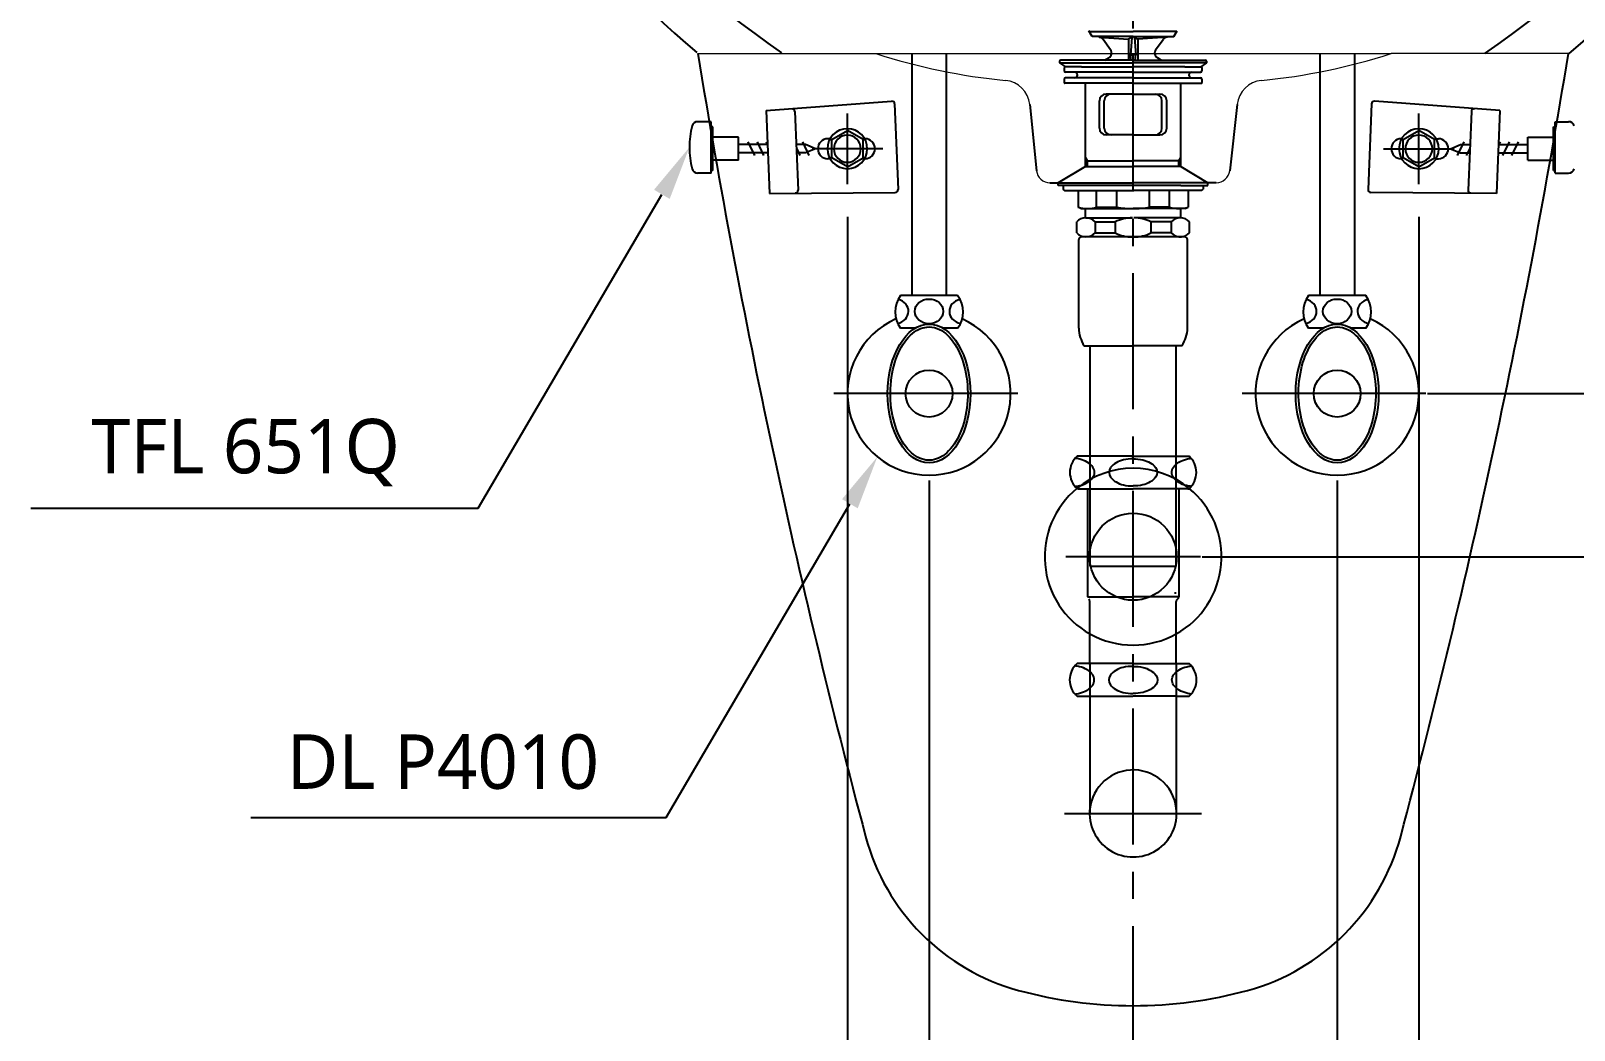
# Model space of a CAD drawing. Extents: x 5203 to 11604, y 0 to 2100.
# Drawn here: x 5998 to 6565, y 367 to 734 of the extents above; entities that cross this region are included whole.
import ezdxf

# ---------------------------------------------------------------- set-up
doc = ezdxf.new("R2010")
doc.units = 0
doc.header["$LTSCALE"] = 20
doc.header["$MEASUREMENT"] = 0
doc.linetypes.add('CENTER', pattern=[2, 1.25, -0.25, 0.25, -0.25])
doc.layers.get('0').update_dxf_attribs({"linetype": 'CONTINUOUS'})
doc.layers.get('DEFPOINTS').update_dxf_attribs({"linetype": 'CONTINUOUS'})
for name, color, linetype in [('1', 1, 'CONTINUOUS'), ('3', 3, 'CONTINUOUS'), ('4', 4, 'CONTINUOUS'), ('6', 6, 'CONTINUOUS'), ('7', 7, 'CONTINUOUS'), ('CENTER', 2, 'CENTER')]:
    doc.layers.add(name, color=color, linetype=linetype)
doc.styles.get("Standard").update_dxf_attribs({"font": 'NanumGothic.ttf'})
doc.dimstyles.new('ISO-25', dxfattribs={"dimtxt": 15, "dimasz": 10, "dimexe": 1.25, "dimexo": 0.625, "dimgap": 5, "dimtad": 1, "dimtoh": 1, "dimdec": 0, "dimtxsty": 'Standard', "dimcen": 2.5, "dimadec": 0, "dimazin": 0, "dimtfac": 1, "dimtdec": 0, "dimtmove": 0, "dimatfit": 3, "dimfxl": 0, "dimarcsym": 0})
doc.dimstyles.get("Standard").update_dxf_attribs({"dimtxt": 2.5, "dimasz": 2, "dimexe": 2, "dimexo": 1, "dimgap": 1.5, "dimtad": 1, "dimdec": 0, "dimlfac": 10, "dimrnd": 0.5, "dimzin": 0, "dimdsep": 46, "dimtxsty": 'Standard', "dimcen": 0, "dimclrt": 2, "dimadec": 0, "dimazin": 0, "dimtfac": 1, "dimtdec": 0, "dimtmove": 0, "dimatfit": 3, "dimfxl": 0, "dimtolj": 1, "dimtzin": 0, "dimarcsym": 0})

# ---------------------------------------------------------------- blocks, each defined once
blk = doc.blocks.new('*D20')
at = {"color": 3, "lineweight": -2}
for p, q in [((6327.79, 569.14), (6327.79, 275.93)), ((6477.79, 569.14), (6477.79, 275.93)), ((6457.79, 295.93), (6347.79, 295.93))]:
    blk.add_line(p, q, dxfattribs=at)
at = {"color": 3}
for points in [[(6347.79, 299.26), (6347.79, 292.59), (6327.79, 295.93)], [(6457.79, 299.26), (6457.79, 292.59), (6477.79, 295.93)]]:
    blk.add_solid(points, dxfattribs=at)
at = {"layer": 'DEFPOINTS', "color": 0}
for p in [(6327.79, 569.14), (6477.79, 569.14), (6327.79, 295.93)]:
    blk.add_point(p, dxfattribs=at)
at = {"color": 2, "insert": (6402.79, 316.78), "char_height": 20, "attachment_point": 5}
blk.add_mtext('\\A1;150', dxfattribs=at)
blk = doc.blocks.new('*D22')
at = {"layer": '1', "color": 3, "lineweight": -2}
for p, q in [((6297.79, 666.14), (6297.79, 222.97)), ((6507.79, 666.14), (6507.79, 222.97)), ((6317.79, 242.97), (6487.79, 242.97))]:
    blk.add_line(p, q, dxfattribs=at)
at = {"layer": '1', "color": 3}
for points in [[(6317.79, 246.3), (6317.79, 239.64), (6297.79, 242.97)], [(6487.79, 246.3), (6487.79, 239.64), (6507.79, 242.97)]]:
    blk.add_solid(points, dxfattribs=at)
at = {"layer": 'DEFPOINTS', "color": 0}
for p in [(6297.79, 666.14), (6507.79, 666.14), (6507.79, 242.97)]:
    blk.add_point(p, dxfattribs=at)
at = {"layer": '1', "color": 2, "insert": (6402.79, 263.81), "char_height": 20, "attachment_point": 5}
blk.add_mtext('\\A1;210', dxfattribs=at)
blk = doc.blocks.new('*D33')
at = {"layer": '1', "color": 3, "linetype": 'ByBlock', "lineweight": -2}
for p, q in [((6655.72, 868.64), (6825.91, 868.64)), ((6824.66, 853.64), (6824.66, 742.59)), ((6824.66, 616.14), (6824.66, 712.59)), ((6511.04, 601.14), (6825.91, 601.14))]:
    blk.add_line(p, q, dxfattribs=at)
at = {"layer": '1', "color": 3}
for points in [[(6822.16, 853.64), (6827.16, 853.64), (6824.66, 868.64)], [(6822.16, 616.14), (6827.16, 616.14), (6824.66, 601.14)]]:
    blk.add_solid(points, dxfattribs=at)
at = {"layer": 'DEFPOINTS', "color": 0}
for p in [(6655.09, 868.64), (6510.42, 601.14), (6824.66, 601.14)]:
    blk.add_point(p, dxfattribs=at)
at = {"layer": '1', "color": 2, "insert": (6824.66, 727.59), "char_height": 20, "attachment_point": 5}
blk.add_mtext('270', dxfattribs=at)
blk = doc.blocks.new('*D34')
at = {"layer": '1', "color": 3, "linetype": 'ByBlock', "lineweight": -2}
for p, q in [((6656.34, 868.64), (6892.55, 868.64)), ((6891.3, 853.64), (6891.3, 678.71)), ((6891.3, 556.14), (6891.3, 648.71)), ((6428.19, 541.14), (6892.55, 541.14))]:
    blk.add_line(p, q, dxfattribs=at)
at = {"layer": '1', "color": 3}
for points in [[(6888.8, 853.64), (6893.8, 853.64), (6891.3, 868.64)], [(6888.8, 556.14), (6893.8, 556.14), (6891.3, 541.14)]]:
    blk.add_solid(points, dxfattribs=at)
at = {"layer": 'DEFPOINTS', "color": 0}
for p in [(6655.72, 868.64), (6427.57, 541.14), (6891.3, 541.14)]:
    blk.add_point(p, dxfattribs=at)
at = {"layer": '1', "color": 2, "insert": (6891.3, 663.71), "char_height": 20, "attachment_point": 5}
blk.add_mtext('330', dxfattribs=at)
blk = doc.blocks.new('*D35')
at = {"layer": '1', "color": 3, "linetype": 'ByBlock', "lineweight": -2}
for p, q in [((6511.67, 601.14), (6826.45, 601.14)), ((6825.2, 586.14), (6825.2, 371.03)), ((6825.2, 124.14), (6825.2, 339.26)), ((6571.48, 109.14), (6826.45, 109.14))]:
    blk.add_line(p, q, dxfattribs=at)
at = {"layer": '1', "color": 3}
for points in [[(6822.7, 586.14), (6827.7, 586.14), (6825.2, 601.14)], [(6822.7, 124.14), (6827.7, 124.14), (6825.2, 109.14)]]:
    blk.add_solid(points, dxfattribs=at)
at = {"layer": 'DEFPOINTS', "color": 0}
for p in [(6511.04, 601.14), (6570.86, 109.14), (6825.2, 109.14)]:
    blk.add_point(p, dxfattribs=at)
at = {"layer": '1', "color": 2, "insert": (6825.2, 355.14), "char_height": 20, "attachment_point": 5}
blk.add_mtext('490', dxfattribs=at)
blk = doc.blocks.new('*D36')
at = {"layer": '1', "color": 3, "linetype": 'ByBlock', "lineweight": -2}
for p, q in [((6428.82, 541.14), (6892.55, 541.14)), ((6891.3, 526.14), (6891.3, 449.04)), ((6891.3, 124.14), (6891.3, 417.24)), ((6560.97, 109.14), (6892.55, 109.14))]:
    blk.add_line(p, q, dxfattribs=at)
at = {"layer": '1', "color": 3}
for points in [[(6888.8, 526.14), (6893.8, 526.14), (6891.3, 541.14)], [(6888.8, 124.14), (6893.8, 124.14), (6891.3, 109.14)]]:
    blk.add_solid(points, dxfattribs=at)
at = {"layer": 'DEFPOINTS', "color": 0}
for p in [(6428.19, 541.14), (6560.34, 109.14), (6891.3, 109.14)]:
    blk.add_point(p, dxfattribs=at)
at = {"layer": '1', "color": 2, "insert": (6891.3, 433.14), "char_height": 20, "attachment_point": 5}
blk.add_mtext('430', dxfattribs=at)

msp = doc.modelspace()

# ---------------------------------------------------------------- linework, layer by layer
at = {"color": 0, "linetype": 'Continuous', "lineweight": 0}
for p in [(6242.79006, 726.14283), (6563.09295, 726.14283)]:
    msp.add_line(p, (6497.61166, 726.14283), dxfattribs=at)
at = {"color": 0}
for p, q in [((6364.87438, 707.45776), (6367.27289, 683.06174)), ((6441.00863, 707.45776), (6438.30723, 683.06174)), ((6372.23899, 678.64297), (6382.29006, 678.64297)), ((6382.29006, 678.64297), (6402.79006, 678.64297)), ((6423.29006, 678.64297), (6402.79006, 678.64297)), ((6433.34113, 678.64297), (6423.29006, 678.64297))]:
    msp.add_line(p, q, dxfattribs=at)
at = {"color": 0, "linetype": 'Continuous', "lineweight": 0}
for centre, radius, start, end in [((6377.81976, 941.36601), 226.18133, 252.091991, 264.4413575), ((6428.06325, 941.36601), 226.18133, 275.5586425, 287.908009), ((6354.94218, 706.2953), 10, 6.6755031, 84.4413575), ((6450.94083, 706.2953), 10, 95.5586425, 173.3244969), ((6372.23899, 683.64297), 5, 186.6755031, 270), ((6433.34113, 683.64297), 5, 270, 353.3244969)]:
    msp.add_arc(centre, radius, start, end, dxfattribs=at)
at = {"layer": '1', "color": 3}
for p, q in [((6162.03655, 558.99539), (6229.59235, 674.38035)), ((5997.6725, 558.99539), (6162.03655, 558.99539)), ((6231.14012, 445.27313), (6298.69592, 560.6581)), ((6078.56761, 445.27313), (6231.14012, 445.27313))]:
    msp.add_line(p, q, dxfattribs=at)
for points in [[(6226.71578, 676.06453), (6232.46892, 672.69617), (6239.69743, 691.63977)], [(6295.81936, 562.34228), (6301.57249, 558.97392), (6308.801, 577.91752)]]:
    msp.add_solid(points, dxfattribs=at)
at = {"layer": '3'}
for p, q in [((6387.79006, 732.33724), (6386.55874, 734.46995)), ((6386.67528, 734.2681), (6402.79006, 734.2681)), ((6402.79006, 732.33724), (6387.79006, 732.33724)), ((6390.30534, 732.15295), (6401.04006, 731.45158)), ((6402.79006, 732.33724), (6401.04006, 731.45158)), ((6402.27239, 732.07525), (6401.84006, 725.66737)), ((6418.90485, 734.2681), (6402.79006, 734.2681)), ((6402.79006, 732.33724), (6417.79006, 732.33724)), ((6402.79006, 732.33724), (6404.54006, 731.45158)), ((6403.30774, 732.07525), (6403.74006, 725.66737)), ((6415.27479, 732.15295), (6404.54006, 731.45158)), ((6417.79006, 732.33724), (6419.02138, 734.46995)), ((6394.5154, 727.45795), (6391.7972, 731.31092)), ((6401.04006, 731.45158), (6401.04006, 723.73724)), ((6404.54006, 731.45158), (6404.54006, 723.73724)), ((6411.06473, 727.45795), (6413.78293, 731.31092)), ((6375.79006, 723.33724), (6375.79006, 722.73724)), ((6375.79006, 722.73724), (6377.93229, 721.23724)), ((6375.79006, 722.73724), (6402.79006, 722.73724)), ((6385.49006, 723.73724), (6376.19006, 723.73724)), ((6377.48823, 721.03724), (6377.48823, 719.73724)), ((6383.79006, 721.23724), (6377.68823, 721.23724)), ((6383.79006, 721.23724), (6402.79006, 721.23724)), ((6402.79006, 723.73724), (6385.49006, 723.73724)), ((6392.43364, 723.73724), (6393.88116, 724.57297)), ((6402.04316, 723.73724), (6401.84006, 725.69157)), ((6401.84006, 725.69157), (6402.79006, 725.69157)), ((6403.74006, 725.69157), (6402.79006, 725.69157)), ((6402.79006, 723.73724), (6420.09006, 723.73724)), ((6429.79006, 722.73724), (6402.79006, 722.73724)), ((6421.79007, 721.23724), (6402.79006, 721.23724)), ((6403.53696, 723.73724), (6403.74006, 725.69157)), ((6413.14649, 723.73724), (6411.69897, 724.57297)), ((6420.09006, 723.73724), (6429.39006, 723.73724)), ((6421.79007, 721.23724), (6427.8919, 721.23724)), ((6429.79006, 722.73724), (6427.64784, 721.23724)), ((6428.0919, 721.03724), (6428.0919, 719.73724)), ((6429.79006, 723.33724), (6429.79006, 722.73724)), ((6377.48823, 716.73724), (6377.48823, 715.43724)), ((6402.79006, 715.23724), (6377.68823, 715.23724)), ((6402.79006, 719.23724), (6377.98823, 719.23724)), ((6402.79006, 717.23724), (6377.98823, 717.23724)), ((6385.29006, 684.64283), (6385.29006, 715.23724)), ((6402.79006, 719.23724), (6427.5919, 719.23724)), ((6402.79006, 717.23724), (6427.5919, 717.23724)), ((6402.79006, 715.23724), (6427.8919, 715.23724)), ((6420.29006, 684.64283), (6420.29006, 715.23724)), ((6428.0919, 716.73724), (6428.0919, 715.43724)), ((6402.79006, 711.23724), (6392.91569, 711.23724)), ((6402.79006, 711.23724), (6412.66443, 711.23724)), ((6267.94844, 705.15319), (6314.01097, 708.59124)), ((6267.94844, 705.15319), (6269.202, 674.72901)), ((6278.47305, 704.77207), (6279.65958, 675.97466)), ((6315.13823, 707.58737), (6316.43209, 676.18518)), ((6390.41569, 698.73724), (6390.41569, 708.73724)), ((6392.18346, 698.73724), (6392.18346, 708.73724)), ((6413.39667, 698.73724), (6413.39667, 708.73724)), ((6415.16443, 698.73724), (6415.16443, 708.73724)), ((6490.44189, 707.58737), (6489.14804, 676.18518)), ((6537.63169, 705.15319), (6491.56916, 708.59124)), ((6527.10708, 704.77207), (6525.92054, 675.97466)), ((6537.63169, 705.15319), (6536.37813, 674.72901)), ((6247.67743, 701.08977), (6242.731, 701.08977)), ((6247.67743, 682.18977), (6247.67743, 701.08977)), ((6248.29056, 699.17533), (6247.67743, 699.17533)), ((6248.29056, 695.34283), (6248.29056, 699.17533)), ((6557.28957, 695.34283), (6557.28957, 699.17533)), ((6557.28957, 699.17533), (6557.9027, 699.17533)), ((6557.9027, 682.18977), (6557.9027, 701.08977)), ((6557.9027, 701.08977), (6562.84913, 701.08977)), ((6248.29056, 686.94283), (6248.29056, 695.34283)), ((6257.74056, 695.34283), (6248.29056, 695.34283)), ((6257.74056, 686.94283), (6257.74056, 695.34283)), ((6268.46297, 692.66533), (6257.74056, 692.66533)), ((6261.22582, 693.66533), (6263.66383, 688.62033)), ((6264.55775, 693.66533), (6266.99576, 688.62033)), ((6267.88969, 693.66533), (6268.47136, 692.46167)), ((6282.42336, 692.66533), (6278.97188, 692.66533)), ((6281.21743, 693.66533), (6283.65544, 688.62033)), ((6286.099, 691.14283), (6282.42336, 692.66533)), ((6291.37632, 694.81783), (6290.60047, 694.81783)), ((6304.25047, 694.81783), (6304.10689, 694.81783)), ((6402.79006, 696.23724), (6392.91569, 696.23724)), ((6402.79006, 696.23724), (6412.66443, 696.23724)), ((6501.32966, 694.81783), (6501.47323, 694.81783)), ((6514.20381, 694.81783), (6514.97966, 694.81783)), ((6519.48113, 691.14283), (6523.15677, 692.66533)), ((6524.36269, 693.66533), (6521.92468, 688.62033)), ((6523.15677, 692.66533), (6526.60825, 692.66533)), ((6537.69044, 693.66533), (6537.10876, 692.46167)), ((6537.11716, 692.66533), (6547.83957, 692.66533)), ((6541.02237, 693.66533), (6538.58436, 688.62033)), ((6544.35431, 693.66533), (6541.9163, 688.62033)), ((6547.83957, 686.94283), (6547.83957, 695.34283)), ((6547.83957, 695.34283), (6557.28957, 695.34283)), ((6557.28957, 686.94283), (6557.28957, 695.34283)), ((6248.29056, 683.11033), (6248.29056, 686.94283)), ((6257.74056, 686.94283), (6248.29056, 686.94283)), ((6268.58843, 689.62033), (6257.74056, 689.62033)), ((6279.0281, 691.30094), (6280.32351, 688.62033)), ((6282.42336, 689.62033), (6279.09734, 689.62033)), ((6286.099, 691.14283), (6282.42336, 689.62033)), ((6291.37632, 687.46783), (6290.60047, 687.46783)), ((6304.25047, 687.46783), (6304.10689, 687.46783)), ((6385.99006, 686.73724), (6385.29006, 687.94968)), ((6385.29006, 686.73724), (6402.79006, 686.73724)), ((6385.99006, 684.64283), (6385.99006, 686.73724)), ((6420.29006, 686.73724), (6402.79006, 686.73724)), ((6419.59006, 686.73724), (6420.29006, 687.94968)), ((6419.59006, 684.64283), (6419.59006, 686.73724)), ((6501.32966, 687.46783), (6501.47323, 687.46783)), ((6514.20381, 687.46783), (6514.97966, 687.46783)), ((6519.48113, 691.14283), (6523.15677, 689.62033)), ((6523.15677, 689.62033), (6526.48278, 689.62033)), ((6526.55203, 691.30094), (6525.25662, 688.62033)), ((6536.99169, 689.62033), (6547.83957, 689.62033)), ((6547.83957, 686.94283), (6557.28957, 686.94283)), ((6557.28957, 683.11033), (6557.28957, 686.94283)), ((6247.67743, 682.18977), (6242.731, 682.18977)), ((6248.29056, 683.11033), (6247.67743, 683.11033)), ((6385.29006, 684.64283), (6375.29006, 678.64283)), ((6385.29006, 684.64283), (6402.79006, 684.64283)), ((6420.29006, 684.64283), (6402.79006, 684.64283)), ((6420.29006, 684.64283), (6430.29006, 678.64283)), ((6557.28957, 683.11033), (6557.9027, 683.11033)), ((6557.9027, 682.18977), (6562.84913, 682.18977)), ((6269.202, 674.72901), (6315.39123, 675.09199)), ((6375.29006, 678.64283), (6402.79006, 678.64283)), ((6375.29006, 677.64283), (6375.29006, 678.64283)), ((6385.29006, 677.64283), (6375.29006, 677.64283)), ((6377.09793, 677.64283), (6377.09793, 676.34283)), ((6377.59793, 675.84283), (6382.59793, 675.84283)), ((6382.59793, 675.84283), (6402.79006, 675.84283)), ((6382.59793, 675.84283), (6382.59793, 669.72019)), ((6420.29006, 677.64283), (6385.29006, 677.64283)), ((6389.37272, 669.72019), (6389.37272, 675.84283)), ((6396.77338, 669.72019), (6396.77338, 675.84283)), ((6430.29006, 678.64283), (6402.79006, 678.64283)), ((6422.98219, 675.84283), (6402.79006, 675.84283)), ((6408.80675, 669.72019), (6408.80675, 675.84283)), ((6416.20741, 669.72019), (6416.20741, 675.84283)), ((6420.29006, 677.64283), (6430.29006, 677.64283)), ((6422.98219, 675.84283), (6422.98219, 669.72019)), ((6427.98219, 675.84283), (6422.98219, 675.84283)), ((6428.48219, 677.64283), (6428.48219, 676.34283)), ((6430.29006, 677.64283), (6430.29006, 678.64283)), ((6536.37813, 674.72901), (6490.1889, 675.09199)), ((6383.59793, 669.14283), (6382.59793, 669.72019)), ((6389.37272, 669.72019), (6396.77338, 669.72019)), ((6416.20741, 669.72019), (6408.80675, 669.72019)), ((6421.98219, 669.14283), (6422.98219, 669.72019)), ((6382.04637, 660.18062), (6382.04637, 664.29387)), ((6383.59793, 669.14283), (6384.99793, 669.14283)), ((6384.99793, 669.14283), (6402.79006, 669.14283)), ((6385.29006, 665.7316), (6385.29006, 669.14283)), ((6385.43376, 665.73724), (6402.54637, 665.73724)), ((6388.82115, 664.29387), (6396.22181, 664.29387)), ((6388.82115, 664.29387), (6388.82115, 660.18062)), ((6396.22181, 664.29387), (6396.22181, 660.18062)), ((6420.58219, 669.14283), (6402.79006, 669.14283)), ((6420.14637, 665.73724), (6403.03376, 665.73724)), ((6409.35831, 664.29387), (6409.35831, 660.18062)), ((6416.75898, 664.29387), (6409.35831, 664.29387)), ((6416.75898, 664.29387), (6416.75898, 660.18062)), ((6420.29006, 665.7316), (6420.29006, 669.14283)), ((6421.98219, 669.14283), (6420.58219, 669.14283)), ((6423.53376, 660.18062), (6423.53376, 664.29387)), ((6402.79006, 658.73724), (6383.79006, 658.73724)), ((6388.82115, 660.18062), (6396.22181, 660.18062)), ((6420.14637, 658.73724), (6402.79006, 658.73724)), ((6416.75898, 660.18062), (6409.35831, 660.18062)), ((6419.59006, 658.73724), (6420.14637, 658.73724)), ((6420.14637, 658.73724), (6420.54637, 658.73724)), ((6421.79006, 658.73724), (6420.29006, 658.73724)), ((6382.79006, 625.1349), (6382.79006, 657.73724)), ((6422.79006, 625.1349), (6422.79006, 657.73724)), ((6422.79006, 652.373), (6422.79006, 657.73724)), ((6384.79007, 618.73724), (6402.79006, 618.73724)), ((6386.91506, 618.73724), (6386.91506, 537.73724)), ((6420.79006, 618.73724), (6402.79006, 618.73724)), ((6418.66506, 537.73724), (6418.66506, 618.73724)), ((6386.91506, 537.73724), (6418.66506, 537.73724)), ((6418.66506, 527.73724), (6417.96506, 527.73724))]:
    msp.add_line(p, q, dxfattribs=at)
for points in [[(6297.76584, 684.48843), (6292.01506, 687.80864), (6292.01506, 694.47703), (6297.76584, 697.79724)], [(6297.76584, 684.48843), (6303.51661, 687.80864), (6303.51661, 694.47703), (6297.76584, 697.79724)], [(6507.81429, 684.48843), (6502.06352, 687.80864), (6502.06352, 694.47703), (6507.81429, 697.79724)], [(6507.81429, 684.48843), (6513.56506, 687.80864), (6513.56506, 694.47703), (6507.81429, 697.79724)]]:
    msp.add_lwpolyline(points, dxfattribs=at)
for centre, radius, start, end in [((6390.16295, 730.15799), 2, 35.2023251, 86.2618095), ((6415.41717, 730.15799), 2, 93.7381905, 144.7976749), ((6392.88116, 726.30502), 2, 300, 35.2023251), ((6412.69897, 726.30502), 2, 144.7976749, 240), ((6376.19006, 723.33724), 0.4, 90, 180), ((6377.68823, 721.03724), 0.2, 90, 180), ((6427.8919, 721.03724), 0.2, 0, 90), ((6429.39006, 723.33724), 0.4, 0, 90), ((6377.98823, 719.73724), 0.5, 180, 270), ((6377.98823, 716.73724), 0.5, 90, 180), ((6377.68823, 715.43724), 0.2, 180, 270), ((6381.29006, 718.23724), 1, 270, 90), ((6424.29006, 718.23724), 1, 90, 270), ((6427.5919, 719.73724), 0.5, 270, 0), ((6427.5919, 716.73724), 0.5, 0, 90), ((6427.8919, 715.43724), 0.2, 270, 0), ((6392.91569, 708.73724), 2.5, 90, 180), ((6394.68346, 708.73724), 2.5, 90, 180), ((6410.89667, 708.73724), 2.5, 0, 90), ((6412.66443, 708.73724), 2.5, 0, 90), ((6277.42394, 704.72884), 1.05, 2.3594117, 93.7915079), ((6314.08912, 707.54415), 1.05, 2.3594117, 94.2685641), ((6491.491, 707.54415), 1.05, 85.7314359, 177.6405883), ((6528.15619, 704.72884), 1.05, 86.2084921, 177.6405883), ((6271.19743, 691.63977), 31.5, 165.5224878, 194.4775122), ((6242.731, 698.98977), 2.1, 90, 165.5224878), ((6297.79006, 691.14283), 7.35, 90.1888703, 269.8111297), ((6297.74161, 691.14283), 7.35, 270.1888703, 89.8111297), ((6392.91569, 698.73724), 2.5, 180, 270), ((6394.68346, 698.73724), 2.5, 180, 270), ((6410.89667, 698.73724), 2.5, 270, 0), ((6412.66443, 698.73724), 2.5, 270, 0), ((6507.83852, 691.14283), 7.35, 90.1888703, 269.8111297), ((6507.79006, 691.14283), 7.35, 270.1888703, 89.8111297), ((6562.84913, 698.98977), 2.1, 14.4775122, 90), ((6290.60047, 691.14283), 3.675, 90, 180), ((6297.79006, 691.14283), 4.9875, 90.2783358, 269.7216642), ((6297.74161, 691.14283), 4.9875, 270.2783358, 89.7216642), ((6304.25047, 691.14283), 3.675, 270, 90), ((6501.32966, 691.14283), 3.675, 90, 270), ((6507.83852, 691.14283), 4.9875, 90.2783358, 269.7216642), ((6507.79006, 691.14283), 4.9875, 270.2783358, 89.7216642), ((6514.97966, 691.14283), 3.675, 0, 90), ((6290.60047, 691.14283), 3.675, 180, 270), ((6514.97966, 691.14283), 3.675, 270, 0), ((6242.731, 684.28977), 2.1, 194.4775122, 270), ((6562.84913, 684.28977), 2.1, 270, 345.5224878), ((6278.61047, 675.93143), 1.05, 270.9273155, 2.3594117), ((6315.38298, 676.14196), 1.05, 270.4502592, 2.3594117), ((6377.59793, 676.34283), 0.5, 180, 270), ((6427.98219, 676.34283), 0.5, 270, 0), ((6490.19715, 676.14196), 1.05, 177.6405883, 269.5497408), ((6526.96965, 675.93143), 1.05, 177.6405883, 269.0726845), ((6385.98533, 679.32204), 10.18185, 250.567925, 289.432075), ((6402.59792, 698.59517), 29.45658, 258.5955662, 270.3737354), ((6402.9822, 698.59517), 29.45658, 269.6262646, 281.4044338), ((6419.5948, 679.32204), 10.18185, 250.567925, 289.432075), ((6385.43376, 661.02944), 4.70435, 43.9409373, 136.0590627), ((6402.32417, 652.13276), 13.60629, 89.0642953, 116.6471866), ((6403.25596, 652.13276), 13.60629, 63.3528134, 90.9357047), ((6420.14637, 661.02944), 4.70435, 43.9409373, 136.0590627), ((6385.43376, 663.44504), 4.70435, 223.9409373, 316.0590627), ((6383.79006, 657.73724), 1, 90, 180), ((6402.32417, 672.34172), 13.60629, 243.3528134, 270.9357047), ((6403.25596, 672.34172), 13.60629, 269.0642953, 296.6471866), ((6420.14637, 663.44504), 4.70435, 223.9409373, 316.0590627), ((6421.79006, 657.73724), 1, 0, 90), ((6395.77847, 625.68383), 13, 182.4200434, 212.3000082), ((6409.80166, 625.68383), 13, 327.6999918, 357.5799566)]:
    msp.add_arc(centre, radius, start, end, dxfattribs=at)
at = {"layer": '4'}
for p, q in [((6386.54006, 578.18161), (6382.24856, 578.18161)), ((6402.79006, 578.18161), (6386.54006, 578.18161)), ((6402.79006, 578.18161), (6419.04006, 578.18161)), ((6419.04006, 578.18161), (6423.33157, 578.18161)), ((6382.64006, 566.18161), (6382.24856, 566.18161)), ((6382.64006, 566.18161), (6402.79006, 566.18161)), ((6385.99006, 566.18161), (6385.99006, 526.40148)), ((6422.94006, 566.18161), (6402.79006, 566.18161)), ((6419.59006, 566.18161), (6419.59006, 526.40148)), ((6422.94006, 566.18161), (6423.33157, 566.18161)), ((6427.5651, 541.14283), (6378.01502, 541.14283)), ((6385.99006, 526.40148), (6402.79006, 526.40148)), ((6386.91506, 501.57741), (6386.91506, 524.7566)), ((6419.59006, 526.40148), (6402.79006, 526.40148)), ((6418.66506, 501.57741), (6418.66506, 524.7566)), ((6386.91506, 501.88161), (6382.17061, 501.88161)), ((6402.71211, 501.88161), (6386.91506, 501.88161)), ((6386.91506, 501.57741), (6386.91506, 446.68161)), ((6402.71211, 501.88161), (6402.79006, 501.88161)), ((6402.86801, 501.88161), (6402.79006, 501.88161)), ((6402.86801, 501.88161), (6418.66506, 501.88161)), ((6418.66506, 501.88161), (6423.40952, 501.88161)), ((6418.66506, 501.57741), (6418.66506, 446.68161)), ((6382.17061, 489.88161), (6386.91506, 489.88161)), ((6386.91506, 489.88161), (6402.71211, 489.88161)), ((6418.66506, 489.88161), (6402.86801, 489.88161)), ((6418.66506, 489.88161), (6423.40952, 489.88161)), ((6427.96353, 446.68161), (6377.61659, 446.68161))]:
    msp.add_line(p, q, dxfattribs=at)
for points in [[(6388.59523, 572.18161, 0.15521739), (6388.00474, 574.03793, 0.106747244), (6385.94304, 575.92861, 0.07304301), (6383.17317, 577.04662, 0.028511088), (6381.44442, 577.36264, 0.05952259)], [(6394.50977, 573.92054, 0.327290453), (6394.50977, 570.44267, 0.106373385), (6396.53257, 568.64607, 0.071219107), (6399.23252, 567.59235, 0.057537424), (6402.79006, 567.18161, 0.057537424)], [(6402.79006, 577.18161, 0.057537424), (6399.23252, 576.77086, 0.071219107), (6396.53257, 575.71714, 0.106373365), (6394.50977, 573.92054, 0.159482965)], [(6402.79006, 577.18161, -0.057537424), (6406.34761, 576.77086, -0.071219107), (6409.04756, 575.71714, -0.106373365), (6411.07036, 573.92054, -0.159482965)], [(6411.07036, 573.92054, -0.327290453), (6411.07036, 570.44267, -0.106373385), (6409.04756, 568.64607, -0.071219107), (6406.34761, 567.59235, -0.057537424), (6402.79006, 567.18161, -0.057537424)], [(6416.98489, 572.18161, -0.15521739), (6417.57539, 574.03793, -0.106747244), (6419.63709, 575.92861, -0.07304301), (6422.40696, 577.04662, -0.028511088), (6424.13571, 577.36264, -0.05952259)], [(6381.44442, 567.00057, 0.028511088), (6383.17317, 567.31659, 0.07304301), (6385.94304, 568.4346, 0.106747244), (6388.00474, 570.32528, 0.15521739), (6388.59523, 572.18161, 0.15521739)], [(6424.13571, 567.00057, -0.028511088), (6422.40696, 567.31659, -0.07304301), (6419.63709, 568.4346, -0.106747244), (6417.57539, 570.32528, -0.15521739), (6416.98489, 572.18161, -0.15521739)], [(6386.91506, 498.86707, 0.049056062), (6385.86509, 499.62861, 0.07304301), (6383.09522, 500.74662, 0.028511088), (6381.36647, 501.06264)], [(6402.79006, 500.88141, 0.058789896), (6399.15457, 500.47086, 0.071219107), (6396.45462, 499.41714, 0.106373365), (6394.43182, 497.62054, 0.159482965)], [(6402.79006, 500.88141, -0.058789896), (6406.42556, 500.47086, -0.071219107), (6409.12551, 499.41714, -0.106373365), (6411.14831, 497.62054, -0.159482965)], [(6418.66506, 498.86707, -0.049056062), (6419.71504, 499.62861, -0.07304301), (6422.4849, 500.74662, -0.028511088), (6424.21366, 501.06264)], [(6388.51729, 495.88161, 0.15521739), (6387.92679, 497.73793, 0.054411203), (6386.97365, 498.81449, 0.054411203)], [(6386.97541, 492.95033, 0.054320903), (6387.92679, 494.02528, 0.15521739), (6388.51729, 495.88161)], [(6394.43182, 497.62054, 0.327290453), (6394.43182, 494.14267, 0.106373385), (6396.45462, 492.34607, 0.071219107), (6399.15457, 491.29235, 0.057537424), (6402.71211, 490.88161, 0.057537424)], [(6411.14831, 497.62054, -0.327290453), (6411.14831, 494.14267, -0.106373385), (6409.12551, 492.34607, -0.071219107), (6406.42556, 491.29235, -0.057537424), (6402.86801, 490.88161, -0.057537424)], [(6417.06284, 495.88161, -0.15521739), (6417.65334, 497.73793, -0.054949864), (6418.61703, 498.82405, -0.054949864)], [(6418.60898, 492.94645, -0.054539036), (6417.65334, 494.02528, -0.15521739), (6417.06284, 495.88161)], [(6381.36647, 490.70057, 0.028511088), (6383.09522, 491.01659, 0.07304301), (6385.86509, 492.1346, 0.049056062), (6386.91506, 492.89614, 0.049056062)], [(6424.21366, 490.70057, -0.028511088), (6422.4849, 491.01659, -0.07304301), (6419.71504, 492.1346, -0.049056062), (6418.66506, 492.89614, -0.049056062)]]:
    msp.add_lwpolyline(points, format="xyb", dxfattribs=at)
msp.add_circle((6402.79006, 541.18161), 16, dxfattribs=at)
for centre, radius, start, end in [((6387.54006, 572.18161), 8, 131.4096221, 228.5903779), ((6402.79006, 541.18161), 32.5, 50.5529208, 129.4470792), ((6418.04006, 572.18161), 8, 311.4096221, 48.5903779), ((6402.79006, 541.18161), 32.5, 129.4470792, 240.760487), ((6402.79006, 541.18161), 32.5, 299.239513, 50.5529208), ((6385.99006, 524.75661), 0.925, 0, 58.7025878), ((6419.59006, 524.75661), 0.925, 121.2974122, 180), ((6418.59006, 526.40148), 1, 301.2974122, 0), ((6402.79006, 541.18161), 32.5, 240.760487, 299.239513), ((6387.46211, 495.88161), 8, 131.4096221, 228.5903779), ((6418.11801, 495.88161), 8, 311.4096221, 48.5903779), ((6402.79006, 446.80661), 16, 7.1666434, 180), ((6402.79006, 446.80661), 16, 172.8333566, 7.1666434)]:
    msp.add_arc(centre, radius, start, end, dxfattribs=at)
at = {"layer": '6'}
for p, q in [((6321.44006, 726.14283), (6321.44006, 637.14283)), ((6334.14006, 726.14283), (6334.14006, 637.14283)), ((6471.44006, 726.14283), (6471.44006, 637.14283)), ((6484.14006, 726.14283), (6484.14006, 637.14283)), ((6334.14006, 637.14283), (6317.29006, 637.14283)), ((6338.29006, 637.14283), (6334.14006, 637.14283)), ((6484.14006, 637.14283), (6467.29006, 637.14283)), ((6488.29006, 637.14283), (6484.14006, 637.14283)), ((6322.64987, 625.14283), (6317.29006, 625.14283)), ((6338.29006, 625.14283), (6332.93026, 625.14283)), ((6472.64987, 625.14283), (6467.29006, 625.14283)), ((6488.29006, 625.14283), (6482.93026, 625.14283)), ((6360.41664, 601.14283), (6292.82093, 601.14283)), ((6510.41664, 601.14283), (6442.82093, 601.14283))]:
    msp.add_line(p, q, dxfattribs=at)
for centre in [(6327.79006, 601.14283), (6477.79006, 601.14283)]:
    msp.add_circle(centre, 8.61509, dxfattribs=at)
for centre, radius, start, end in [((6325.29006, 631.14283), 10, 143.1301024, 216.8698976), ((6330.29006, 631.14283), 10, 323.1301024, 36.8698976), ((6475.29006, 631.14283), 10, 143.1301024, 216.8698976), ((6480.29006, 631.14283), 10, 323.1301024, 36.8698976), ((6327.79006, 601.14283), 30, 113.9172512, 66.0827488), ((6477.79006, 601.14283), 30, 113.9172512, 66.0827488)]:
    msp.add_arc(centre, radius, start, end, dxfattribs=at)
for centre, major_axis, start_param, end_param in [((6315.0168, 631.37042), (-5.22946, 0), 1.800504354, 4.443057795), ((6340.47274, 631.37042), (5.22946, 0), 1.82411945, 4.498970222), ((6465.0168, 631.37042), (-5.22946, 0), 1.800504354, 4.443057795), ((6490.47274, 631.37042), (5.22946, 0), 1.82411945, 4.498970222)]:
    msp.add_ellipse(centre, major_axis=major_axis, ratio=0.866391406, start_param=start_param, end_param=end_param, dxfattribs=at)
for centre, major_axis, ratio in [((6327.79006, 631.37042), (5.22946, 0), 0.866391406), ((6477.79006, 631.37042), (5.22946, 0), 0.866391406), ((6327.79006, 601.14283), (0, 25.5), 0.596528766), ((6477.79006, 601.14283), (0, 25.5), 0.596528766)]:
    msp.add_ellipse(centre, major_axis=major_axis, ratio=ratio, dxfattribs=at)
for points in [[(6327.79006, 625.64283), (6325.70967, 625.64283), (6323.60992, 624.83373), (6319.71369, 621.58867), (6317.94147, 619.14855), (6315.21562, 613.11984), (6314.26395, 609.54042), (6313.41355, 602.02528), (6313.51488, 598.09555), (6314.74677, 590.73814), (6315.87726, 587.3166), (6318.88969, 581.72739), (6320.76756, 579.57015), (6324.77271, 576.92782), (6326.87822, 576.42624), (6331.03372, 577.02804), (6333.11547, 578.15089), (6336.86668, 581.98289), (6338.51542, 584.687), (6340.9298, 591.10837), (6341.69458, 594.81762), (6342.15625, 602.43205), (6341.8531, 606.33131), (6340.25027, 613.47373), (6338.9507, 616.71044), (6335.67981, 621.81723), (6333.71609, 623.67599), (6330.39837, 625.32815), (6329.09286, 625.64283), (6327.79006, 625.64283)], [(6477.79006, 625.64283), (6475.70967, 625.64283), (6473.60992, 624.83373), (6469.71369, 621.58867), (6467.94147, 619.14855), (6465.21562, 613.11984), (6464.26395, 609.54042), (6463.41355, 602.02528), (6463.51488, 598.09555), (6464.74677, 590.73814), (6465.87726, 587.3166), (6468.88969, 581.72739), (6470.76756, 579.57015), (6474.77271, 576.92782), (6476.87822, 576.42624), (6481.03372, 577.02804), (6483.11547, 578.15089), (6486.86668, 581.98289), (6488.51542, 584.687), (6490.9298, 591.10837), (6491.69458, 594.81762), (6492.15625, 602.43205), (6491.8531, 606.33131), (6490.25027, 613.47373), (6488.9507, 616.71044), (6485.67981, 621.81723), (6483.71609, 623.67599), (6480.39837, 625.32815), (6479.09286, 625.64283), (6477.79006, 625.64283)]]:
    msp.add_open_spline(points, degree=3, knots=[0, 0, 0, 0, 0.461109739, 0.461109739, 0.922219478, 0.922219478, 1.383329216, 1.383329216, 1.844438955, 1.844438955, 2.305548694, 2.305548694, 2.766658433, 2.766658433, 3.227768172, 3.227768172, 3.688877911, 3.688877911, 4.149987649, 4.149987649, 4.611097388, 4.611097388, 5.072207127, 5.072207127, 5.533316866, 5.533316866, 5.994426605, 5.994426605, 6.283185307, 6.283185307, 6.283185307, 6.283185307], dxfattribs=at)
at = {"layer": '7'}
for centre, radius, start, end in [((6543.31411, 1079.2993), 463.64969, 208.0367948, 229.5433019), ((6607.91234, 1201.38867), 580.86127, 215.8358117, 234.85172593), ((6198.73296, 1201.85703), 580.86127, 305.01710839, 324.03302262), ((6263.05152, 1079.6201), 463.64969, 310.3255324, 331.8320395), ((9203.50585, 1210.04572), 3000, 189.28241682, 194.90529373), ((3602.07427, 1210.04572), 3000, 345.09470627, 350.71758318), ((6381.75709, 458.95725), 80, 194.9052937, 254.7570667), ((6423.82304, 458.95725), 80, 285.2429333, 345.0947063), ((6402.79006, 536.14283), 160, 254.7570667, 270), ((6402.79006, 536.14283), 160, 270, 285.2429333)]:
    msp.add_arc(centre, radius, start, end, dxfattribs=at)
at = {"layer": 'CENTER', "color": 1, "linetype": 'CENTER', "ltscale": 2}
msp.add_line((6402.79006, 355.37416), (6402.79006, 1010.89856), dxfattribs=at)
at = {"layer": 'CENTER', "color": 2, "linetype": 'CENTER', "ltscale": 2}
for p, q in [((6297.79006, 678.14283), (6297.79006, 704.14283)), ((6507.79006, 678.14283), (6507.79006, 704.14283)), ((6310.79006, 691.14283), (6284.79006, 691.14283)), ((6494.79006, 691.14283), (6520.79006, 691.14283))]:
    msp.add_line(p, q, dxfattribs=at)

# ---------------------------------------------------------------- texts
at = {"layer": '1', "color": 2, "char_height": 20, "attachment_point": 5}
for s, insert in [('TFL 651Q', (6076.55886, 579.44122)), ('DL P4010', (6149.09712, 465.71897))]:
    msp.add_mtext(s, dxfattribs=dict(at, insert=insert))

# ---------------------------------------------------------------- dimensions: what is measured, and where the dimension line sits
dim = msp.add_linear_dim(base=(6327.79006, 295.92532), p1=(6477.79006, 569.14283), p2=(6327.79006, 569.14283), dimstyle='Standard', override={"dimtxt": 20, "dimasz": 20, "dimexe": 20, "dimexo": 0, "dimgap": 10, "dimdec": 4, "dimlfac": 1, "dimzin": 8, "dimclrd": 3, "dimclre": 3, "dimtdec": 4})
dim.commit()
dim.dimension.update_dxf_attribs({"geometry": '*D20', "text_midpoint": (6402.79006, 316.78369)})
at = {"layer": '1'}
for base, p1, p2, text, picture, middle in [((6891.29644, 541.14283), (6655.7184, 868.64283), (6427.5651, 541.14283), '330', '*D34', (6891.29644, 663.70744)), ((6824.66234, 601.14283), (6655.0934, 868.64283), (6510.41664, 601.14283), '270', '*D33', (6824.66234, 727.58819)), ((6891.29644, 109.14283), (6428.1901, 541.14283), (6560.34356, 109.14283), '430', '*D36', (6891.29644, 433.14283))]:
    dim = msp.add_linear_dim(base=base, p1=p1, p2=p2, angle=90, text=text, dimstyle='ISO-25', override={"dimtxt": 20, "dimasz": 15, "dimtih": 1, "dimclrd": 3, "dimclre": 3, "dimclrt": 2, "dimarcsym": 1}, dxfattribs=at)
    dim.commit()
    dim.dimension.update_dxf_attribs({"geometry": picture, "text_midpoint": middle, "dimtype": 160})
dim = msp.add_linear_dim(base=(6507.79006, 242.96909), p1=(6297.79006, 666.14283), p2=(6507.79006, 666.14283), dimstyle='Standard', override={"dimtxt": 20, "dimasz": 20, "dimexe": 20, "dimexo": 0, "dimgap": 10, "dimdec": 4, "dimlfac": 1, "dimzin": 8, "dimclrd": 3, "dimclre": 3, "dimtdec": 4}, dxfattribs=at)
dim.commit()
dim.dimension.update_dxf_attribs({"geometry": '*D22', "text_midpoint": (6402.79006, 263.81315)})
dim = msp.add_linear_dim(base=(6825.19716, 109.14283), p1=(6511.04164, 601.14283), p2=(6570.85628, 109.14283), angle=90, text='490', dimstyle='ISO-25', override={"dimtxt": 20, "dimasz": 15, "dimtih": 1, "dimclrd": 3, "dimclre": 3, "dimclrt": 2, "dimarcsym": 1}, dxfattribs=at)
dim.commit()
dim.dimension.update_dxf_attribs({"geometry": '*D35', "text_midpoint": (6825.19716, 355.14283)})

doc.saveas('drawing.dxf')
